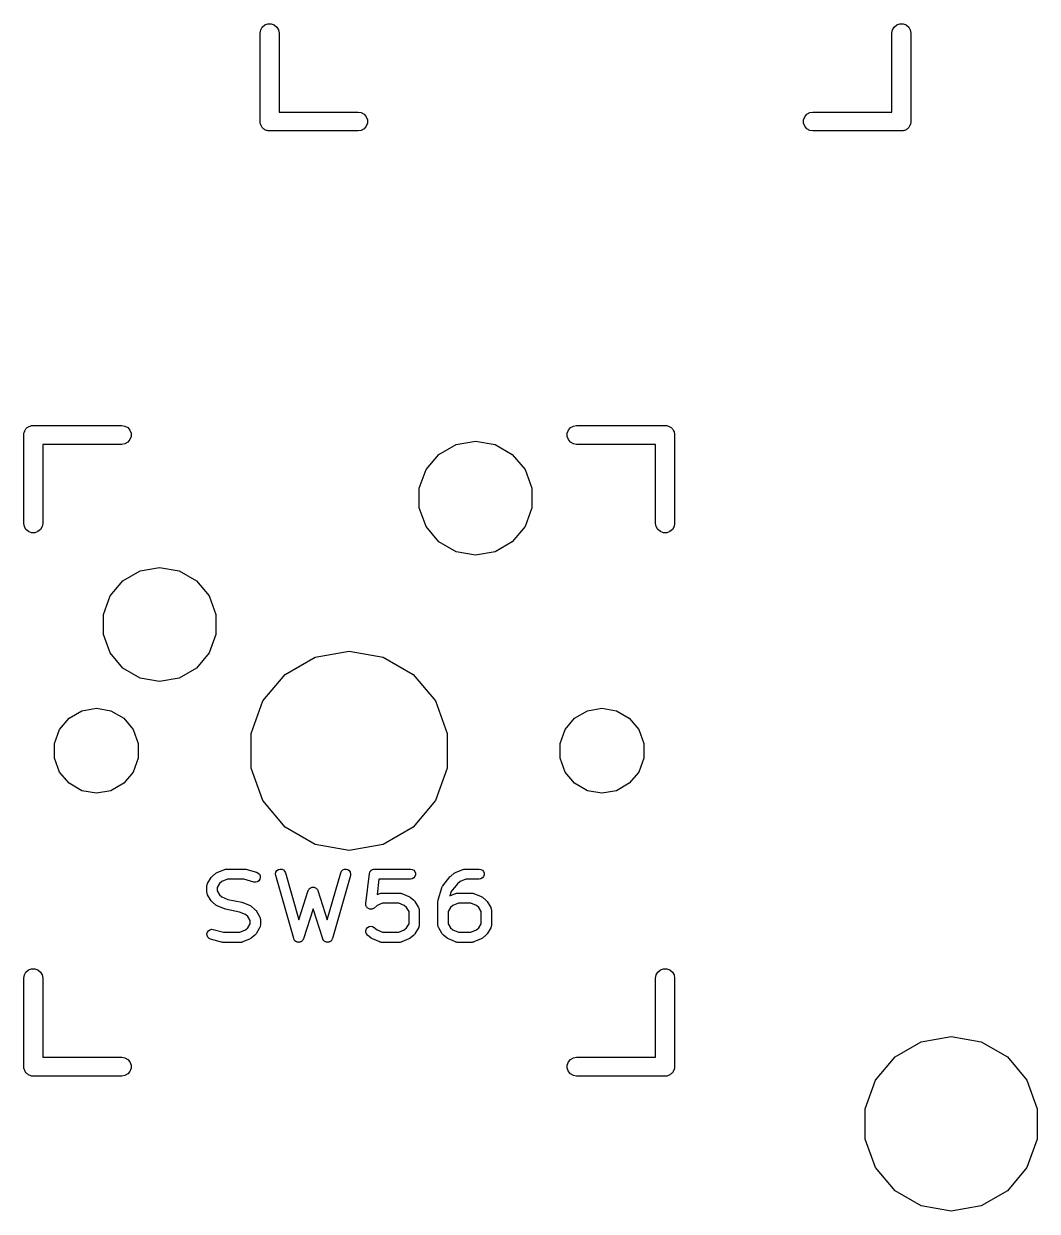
# Model space of a CAD drawing. Extents: x 30 to 168, y -145 to -27.
# Drawn here: x 147.46 to 167.83, y -145.26 to -121.38 of the extents above; entities that cross this region are included whole.
import ezdxf

# ---------------------------------------------------------------- set-up
doc = ezdxf.new("R2010")
doc.units = 0
doc.header["$MEASUREMENT"] = 0
doc.layers.add('BLACK', color=7, linetype='CONTINUOUS')

msp = doc.modelspace()

# ---------------------------------------------------------------- linework, layer by layer
at = {"layer": 'Black'}
for p, q in [((152.209, -121.572), (152.221, -121.507)), ((152.221, -121.507), (152.254, -121.45)), ((152.254, -121.45), (152.305, -121.407)), ((152.305, -121.407), (152.367, -121.384)), ((152.367, -121.384), (152.433, -121.384)), ((152.433, -121.384), (152.495, -121.407)), ((152.495, -121.407), (152.546, -121.45)), ((152.546, -121.45), (152.579, -121.507)), ((152.579, -121.507), (152.59, -121.572)), ((164.909, -121.572), (164.921, -121.507)), ((164.921, -121.507), (164.954, -121.45)), ((164.954, -121.45), (165.005, -121.407)), ((165.005, -121.407), (165.067, -121.384)), ((165.067, -121.384), (165.133, -121.384)), ((165.133, -121.384), (165.195, -121.407)), ((165.195, -121.407), (165.246, -121.45)), ((165.246, -121.45), (165.279, -121.507)), ((165.279, -121.507), (165.29, -121.572)), ((152.209, -123.35), (152.209, -121.572)), ((152.59, -121.572), (152.59, -123.159)), ((164.909, -123.159), (164.909, -121.572)), ((165.29, -121.572), (165.29, -123.35)), ((152.59, -123.159), (154.178, -123.159)), ((154.178, -123.159), (154.243, -123.171)), ((154.243, -123.171), (154.3, -123.204)), ((163.2, -123.204), (163.257, -123.171)), ((163.257, -123.171), (163.322, -123.159)), ((163.322, -123.159), (164.909, -123.159)), ((152.212, -123.366), (152.209, -123.35)), ((152.212, -123.383), (152.212, -123.366)), ((152.218, -123.399), (152.212, -123.383)), ((152.221, -123.415), (152.218, -123.399)), ((152.229, -123.43), (152.221, -123.415)), ((154.3, -123.204), (154.343, -123.255)), ((154.343, -123.255), (154.366, -123.317)), ((154.366, -123.383), (154.343, -123.445)), ((154.366, -123.317), (154.366, -123.383)), ((163.134, -123.317), (163.157, -123.255)), ((163.134, -123.383), (163.134, -123.317)), ((163.157, -123.445), (163.134, -123.383)), ((163.157, -123.255), (163.2, -123.204)), ((165.279, -123.415), (165.271, -123.43)), ((165.282, -123.399), (165.279, -123.415)), ((165.288, -123.383), (165.282, -123.399)), ((165.29, -123.35), (165.288, -123.366)), ((165.288, -123.366), (165.288, -123.383)), ((152.235, -123.445), (152.229, -123.43)), ((152.246, -123.458), (152.235, -123.445)), ((152.254, -123.472), (152.246, -123.458)), ((152.267, -123.483), (152.254, -123.472)), ((152.278, -123.496), (152.267, -123.483)), ((152.292, -123.504), (152.278, -123.496)), ((152.305, -123.515), (152.292, -123.504)), ((152.32, -123.521), (152.305, -123.515)), ((152.335, -123.529), (152.32, -123.521)), ((152.351, -123.532), (152.335, -123.529)), ((152.367, -123.538), (152.351, -123.532)), ((152.384, -123.538), (152.367, -123.538)), ((152.4, -123.54), (152.384, -123.538)), ((154.178, -123.54), (152.4, -123.54)), ((154.243, -123.529), (154.178, -123.54)), ((154.3, -123.496), (154.243, -123.529)), ((154.343, -123.445), (154.3, -123.496)), ((163.2, -123.496), (163.157, -123.445)), ((163.257, -123.529), (163.2, -123.496)), ((163.322, -123.54), (163.257, -123.529)), ((165.1, -123.54), (163.322, -123.54)), ((165.116, -123.538), (165.1, -123.54)), ((165.133, -123.538), (165.116, -123.538)), ((165.149, -123.532), (165.133, -123.538)), ((165.165, -123.529), (165.149, -123.532)), ((165.18, -123.521), (165.165, -123.529)), ((165.195, -123.515), (165.18, -123.521)), ((165.208, -123.504), (165.195, -123.515)), ((165.222, -123.496), (165.208, -123.504)), ((165.233, -123.483), (165.222, -123.496)), ((165.246, -123.472), (165.233, -123.483)), ((165.254, -123.458), (165.246, -123.472)), ((165.265, -123.445), (165.254, -123.458)), ((165.271, -123.43), (165.265, -123.445)), ((147.462, -129.617), (147.468, -129.601)), ((147.462, -129.634), (147.462, -129.617)), ((147.468, -129.601), (147.471, -129.585)), ((147.471, -129.585), (147.479, -129.57)), ((147.479, -129.57), (147.485, -129.555)), ((147.485, -129.555), (147.496, -129.542)), ((147.496, -129.542), (147.504, -129.528)), ((147.504, -129.528), (147.517, -129.517)), ((147.517, -129.517), (147.528, -129.504)), ((147.528, -129.504), (147.542, -129.496)), ((147.542, -129.496), (147.555, -129.485)), ((147.555, -129.485), (147.57, -129.479)), ((147.57, -129.479), (147.585, -129.471)), ((147.585, -129.471), (147.601, -129.468)), ((147.601, -129.468), (147.617, -129.462)), ((147.617, -129.462), (147.634, -129.462)), ((147.634, -129.462), (147.65, -129.459)), ((147.65, -129.459), (149.428, -129.459)), ((149.428, -129.459), (149.493, -129.471)), ((149.493, -129.471), (149.55, -129.504)), ((149.55, -129.504), (149.593, -129.555)), ((149.593, -129.555), (149.616, -129.617)), ((149.616, -129.617), (149.616, -129.683)), ((158.384, -129.617), (158.407, -129.555)), ((158.384, -129.683), (158.384, -129.617)), ((158.407, -129.555), (158.45, -129.504)), ((158.45, -129.504), (158.507, -129.471)), ((158.507, -129.471), (158.572, -129.459)), ((158.572, -129.459), (160.35, -129.459)), ((160.35, -129.459), (160.366, -129.462)), ((160.366, -129.462), (160.383, -129.462)), ((160.383, -129.462), (160.399, -129.468)), ((160.399, -129.468), (160.415, -129.471)), ((160.415, -129.471), (160.43, -129.479)), ((160.43, -129.479), (160.445, -129.485)), ((160.445, -129.485), (160.458, -129.496)), ((160.458, -129.496), (160.472, -129.504)), ((160.472, -129.504), (160.483, -129.517)), ((160.483, -129.517), (160.496, -129.528)), ((160.496, -129.528), (160.504, -129.542)), ((160.504, -129.542), (160.515, -129.555)), ((160.515, -129.555), (160.521, -129.57)), ((160.521, -129.57), (160.529, -129.585)), ((160.529, -129.585), (160.532, -129.601)), ((160.532, -129.601), (160.538, -129.617)), ((160.538, -129.617), (160.538, -129.634)), ((147.459, -129.65), (147.462, -129.634)), ((147.459, -131.428), (147.459, -129.65)), ((149.428, -129.84), (147.84, -129.84)), ((147.84, -129.84), (147.84, -131.428)), ((149.493, -129.829), (149.428, -129.84)), ((149.55, -129.796), (149.493, -129.829)), ((149.593, -129.745), (149.55, -129.796)), ((149.616, -129.683), (149.593, -129.745)), ((155.802, -130.041), (156.148, -129.842)), ((156.148, -129.842), (156.54, -129.773)), ((156.54, -129.773), (156.932, -129.842)), ((156.932, -129.842), (157.278, -130.041)), ((158.407, -129.745), (158.384, -129.683)), ((158.45, -129.796), (158.407, -129.745)), ((158.507, -129.829), (158.45, -129.796)), ((158.572, -129.84), (158.507, -129.829)), ((160.159, -129.84), (158.572, -129.84)), ((160.159, -131.428), (160.159, -129.84)), ((160.538, -129.634), (160.54, -129.65)), ((160.54, -129.65), (160.54, -131.428)), ((155.546, -130.346), (155.802, -130.041)), ((157.278, -130.041), (157.534, -130.346)), ((155.41, -130.721), (155.546, -130.346)), ((157.534, -130.346), (157.67, -130.721)), ((155.41, -131.119), (155.41, -130.721)), ((157.67, -130.721), (157.67, -131.119)), ((155.546, -131.494), (155.41, -131.119)), ((157.67, -131.119), (157.534, -131.494)), ((147.471, -131.493), (147.459, -131.428)), ((147.504, -131.55), (147.471, -131.493)), ((147.829, -131.493), (147.796, -131.55)), ((147.84, -131.428), (147.829, -131.493)), ((155.802, -131.799), (155.546, -131.494)), ((157.534, -131.494), (157.278, -131.799)), ((160.171, -131.493), (160.159, -131.428)), ((160.204, -131.55), (160.171, -131.493)), ((160.529, -131.493), (160.496, -131.55)), ((160.54, -131.428), (160.529, -131.493)), ((147.555, -131.593), (147.504, -131.55)), ((147.617, -131.616), (147.555, -131.593)), ((147.683, -131.616), (147.617, -131.616)), ((147.745, -131.593), (147.683, -131.616)), ((147.796, -131.55), (147.745, -131.593)), ((160.255, -131.593), (160.204, -131.55)), ((160.317, -131.616), (160.255, -131.593)), ((160.383, -131.616), (160.317, -131.616)), ((160.445, -131.593), (160.383, -131.616)), ((160.496, -131.55), (160.445, -131.593)), ((156.148, -131.998), (155.802, -131.799)), ((156.54, -132.067), (156.148, -131.998)), ((156.932, -131.998), (156.54, -132.067)), ((157.278, -131.799), (156.932, -131.998)), ((149.452, -132.581), (149.798, -132.382)), ((149.798, -132.382), (150.19, -132.313)), ((150.19, -132.313), (150.582, -132.382)), ((150.582, -132.382), (150.928, -132.581)), ((149.196, -132.886), (149.452, -132.581)), ((150.928, -132.581), (151.184, -132.886)), ((149.06, -133.261), (149.196, -132.886)), ((151.184, -132.886), (151.32, -133.261)), ((149.06, -133.659), (149.06, -133.261)), ((151.32, -133.261), (151.32, -133.659)), ((149.196, -134.034), (149.06, -133.659)), ((151.32, -133.659), (151.184, -134.034)), ((149.452, -134.339), (149.196, -134.034)), ((151.184, -134.034), (150.928, -134.339)), ((152.713, -134.467), (153.315, -134.119)), ((153.315, -134.119), (154, -133.998)), ((154, -133.998), (154.685, -134.119)), ((154.685, -134.119), (155.287, -134.467)), ((149.798, -134.538), (149.452, -134.339)), ((150.928, -134.339), (150.582, -134.538)), ((150.19, -134.607), (149.798, -134.538)), ((150.582, -134.538), (150.19, -134.607)), ((152.267, -134.999), (152.713, -134.467)), ((155.287, -134.467), (155.733, -134.999)), ((152.029, -135.652), (152.267, -134.999)), ((155.733, -134.999), (155.971, -135.652)), ((148.18, -135.573), (148.371, -135.346)), ((148.371, -135.346), (148.628, -135.197)), ((148.628, -135.197), (148.92, -135.146)), ((148.92, -135.146), (149.212, -135.197)), ((149.212, -135.197), (149.469, -135.346)), ((149.469, -135.346), (149.66, -135.573)), ((158.34, -135.573), (158.531, -135.346)), ((158.531, -135.346), (158.788, -135.197)), ((158.788, -135.197), (159.08, -135.146)), ((159.08, -135.146), (159.372, -135.197)), ((159.372, -135.197), (159.629, -135.346)), ((159.629, -135.346), (159.82, -135.573)), ((148.079, -135.852), (148.18, -135.573)), ((149.66, -135.573), (149.761, -135.852)), ((158.239, -135.852), (158.34, -135.573)), ((159.82, -135.573), (159.921, -135.852)), ((152.029, -136.348), (152.029, -135.652)), ((155.971, -135.652), (155.971, -136.348)), ((148.079, -136.148), (148.079, -135.852)), ((149.761, -135.852), (149.761, -136.148)), ((158.239, -136.148), (158.239, -135.852)), ((159.921, -135.852), (159.921, -136.148)), ((148.18, -136.427), (148.079, -136.148)), ((149.761, -136.148), (149.66, -136.427)), ((158.34, -136.427), (158.239, -136.148)), ((159.921, -136.148), (159.82, -136.427)), ((148.371, -136.654), (148.18, -136.427)), ((149.66, -136.427), (149.469, -136.654)), ((152.267, -137.001), (152.029, -136.348)), ((155.971, -136.348), (155.733, -137.001)), ((158.531, -136.654), (158.34, -136.427)), ((159.82, -136.427), (159.629, -136.654)), ((148.628, -136.803), (148.371, -136.654)), ((149.469, -136.654), (149.212, -136.803)), ((158.788, -136.803), (158.531, -136.654)), ((159.629, -136.654), (159.372, -136.803)), ((148.92, -136.854), (148.628, -136.803)), ((149.212, -136.803), (148.92, -136.854)), ((152.713, -137.533), (152.267, -137.001)), ((155.733, -137.001), (155.287, -137.533)), ((159.08, -136.854), (158.788, -136.803)), ((159.372, -136.803), (159.08, -136.854)), ((153.315, -137.881), (152.713, -137.533)), ((155.287, -137.533), (154.685, -137.881)), ((154, -138.002), (153.315, -137.881)), ((154.685, -137.881), (154, -138.002)), ((151.25, -138.522), (151.322, -138.462)), ((151.322, -138.462), (151.336, -138.454)), ((151.336, -138.454), (151.348, -138.446)), ((151.348, -138.446), (151.493, -138.386)), ((151.493, -138.386), (151.496, -138.385)), ((151.496, -138.385), (151.498, -138.384)), ((151.498, -138.384), (151.513, -138.381)), ((151.513, -138.381), (151.528, -138.378)), ((151.528, -138.378), (151.53, -138.378)), ((151.53, -138.378), (151.533, -138.378)), ((151.533, -138.378), (151.895, -138.378)), ((151.895, -138.378), (151.909, -138.38)), ((151.909, -138.38), (151.923, -138.382)), ((151.923, -138.382), (152.14, -138.442)), ((152.14, -138.442), (152.172, -138.457)), ((152.172, -138.457), (152.197, -138.482)), ((152.52, -138.472), (152.528, -138.438)), ((152.528, -138.438), (152.548, -138.409)), ((152.548, -138.409), (152.577, -138.388)), ((152.577, -138.388), (152.611, -138.378)), ((152.611, -138.378), (152.646, -138.381)), ((152.646, -138.381), (152.678, -138.395)), ((152.678, -138.395), (152.703, -138.42)), ((152.703, -138.42), (152.719, -138.452)), ((152.719, -138.452), (152.99, -139.399)), ((153.559, -139.399), (153.83, -138.452)), ((153.83, -138.452), (153.845, -138.42)), ((153.845, -138.42), (153.871, -138.395)), ((153.871, -138.395), (153.903, -138.381)), ((153.903, -138.381), (153.938, -138.378)), ((153.938, -138.378), (153.972, -138.388)), ((153.972, -138.388), (154, -138.409)), ((154, -138.409), (154.02, -138.438)), ((154.02, -138.438), (154.029, -138.472)), ((154.408, -138.462), (154.413, -138.448)), ((154.408, -138.465), (154.408, -138.462)), ((154.413, -138.448), (154.417, -138.434)), ((154.417, -138.434), (154.419, -138.431)), ((154.419, -138.431), (154.42, -138.429)), ((154.42, -138.429), (154.43, -138.417)), ((154.43, -138.417), (154.439, -138.405)), ((154.439, -138.405), (154.441, -138.404)), ((154.441, -138.404), (154.443, -138.402)), ((154.443, -138.402), (154.456, -138.394)), ((154.456, -138.394), (154.468, -138.386)), ((154.468, -138.386), (154.471, -138.385)), ((154.471, -138.385), (154.473, -138.384)), ((154.473, -138.384), (154.488, -138.381)), ((154.488, -138.381), (154.502, -138.378)), ((154.502, -138.378), (154.505, -138.378)), ((154.505, -138.378), (154.508, -138.378)), ((154.508, -138.378), (155.234, -138.378)), ((155.234, -138.378), (155.268, -138.384)), ((155.268, -138.384), (155.299, -138.402)), ((155.299, -138.402), (155.322, -138.429)), ((155.322, -138.429), (155.334, -138.462)), ((155.334, -138.462), (155.334, -138.497)), ((156.04, -138.522), (156.112, -138.462)), ((156.112, -138.462), (156.125, -138.454)), ((156.125, -138.454), (156.138, -138.446)), ((156.138, -138.446), (156.283, -138.386)), ((156.283, -138.386), (156.286, -138.385)), ((156.286, -138.385), (156.288, -138.384)), ((156.288, -138.384), (156.303, -138.381)), ((156.303, -138.381), (156.318, -138.378)), ((156.318, -138.378), (156.32, -138.378)), ((156.32, -138.378), (156.322, -138.378)), ((156.322, -138.378), (156.613, -138.378)), ((156.613, -138.378), (156.647, -138.384)), ((156.647, -138.384), (156.678, -138.402)), ((156.678, -138.402), (156.701, -138.429)), ((156.701, -138.429), (156.713, -138.462)), ((156.713, -138.462), (156.713, -138.497)), ((151.142, -138.712), (151.143, -138.702)), ((151.143, -138.702), (151.145, -138.695)), ((151.145, -138.695), (151.147, -138.687)), ((151.147, -138.687), (151.152, -138.678)), ((151.152, -138.678), (151.155, -138.669)), ((151.155, -138.669), (151.228, -138.548)), ((151.228, -138.548), (151.239, -138.535)), ((151.239, -138.535), (151.25, -138.522)), ((151.393, -138.668), (151.344, -138.75)), ((151.441, -138.628), (151.393, -138.668)), ((151.553, -138.581), (151.441, -138.628)), ((151.882, -138.581), (151.553, -138.581)), ((152.086, -138.638), (151.882, -138.581)), ((152.121, -138.641), (152.086, -138.638)), ((152.155, -138.632), (152.121, -138.641)), ((152.184, -138.612), (152.155, -138.632)), ((152.205, -138.584), (152.184, -138.612)), ((152.197, -138.482), (152.212, -138.515)), ((152.214, -138.55), (152.205, -138.584)), ((152.212, -138.515), (152.214, -138.55)), ((152.523, -138.507), (152.52, -138.472)), ((152.886, -139.777), (152.523, -138.507)), ((154.025, -138.507), (153.662, -139.777)), ((154.029, -138.472), (154.025, -138.507)), ((154.335, -139.072), (154.407, -138.467)), ((154.407, -138.467), (154.408, -138.465)), ((154.598, -138.581), (154.561, -138.892)), ((155.234, -138.581), (154.598, -138.581)), ((155.268, -138.575), (155.234, -138.581)), ((155.299, -138.557), (155.268, -138.575)), ((155.322, -138.53), (155.299, -138.557)), ((155.334, -138.497), (155.322, -138.53)), ((155.88, -138.718), (156.025, -138.537)), ((156.025, -138.537), (156.033, -138.53)), ((156.033, -138.53), (156.04, -138.522)), ((156.177, -138.672), (156.051, -138.83)), ((156.23, -138.628), (156.177, -138.672)), ((156.343, -138.581), (156.23, -138.628)), ((156.613, -138.581), (156.343, -138.581)), ((156.647, -138.575), (156.613, -138.581)), ((156.678, -138.557), (156.647, -138.575)), ((156.701, -138.53), (156.678, -138.557)), ((156.713, -138.497), (156.701, -138.53)), ((151.141, -138.721), (151.142, -138.712)), ((151.141, -138.842), (151.141, -138.721)), ((151.142, -138.852), (151.141, -138.842)), ((151.143, -138.862), (151.142, -138.852)), ((151.145, -138.869), (151.143, -138.862)), ((151.147, -138.877), (151.145, -138.869)), ((151.152, -138.886), (151.147, -138.877)), ((151.155, -138.895), (151.152, -138.886)), ((151.228, -139.016), (151.155, -138.895)), ((151.344, -138.75), (151.344, -138.814)), ((151.344, -138.814), (151.393, -138.896)), ((151.393, -138.896), (151.441, -138.936)), ((151.441, -138.936), (151.563, -138.987)), ((152.99, -139.399), (153.178, -138.811)), ((153.178, -138.811), (153.179, -138.808)), ((153.179, -138.808), (153.18, -138.804)), ((153.18, -138.804), (153.188, -138.792)), ((153.188, -138.792), (153.194, -138.78)), ((153.194, -138.78), (153.197, -138.777)), ((153.197, -138.777), (153.199, -138.774)), ((153.199, -138.774), (153.21, -138.766)), ((153.21, -138.766), (153.22, -138.756)), ((153.22, -138.756), (153.224, -138.755)), ((153.224, -138.755), (153.227, -138.752)), ((153.227, -138.752), (153.24, -138.748)), ((153.24, -138.748), (153.253, -138.743)), ((153.253, -138.743), (153.257, -138.743)), ((153.257, -138.743), (153.261, -138.742)), ((153.261, -138.742), (153.274, -138.742)), ((153.274, -138.742), (153.288, -138.742)), ((153.288, -138.742), (153.292, -138.743)), ((153.292, -138.743), (153.296, -138.743)), ((153.296, -138.743), (153.309, -138.748)), ((153.309, -138.748), (153.322, -138.752)), ((153.322, -138.752), (153.325, -138.755)), ((153.325, -138.755), (153.329, -138.756)), ((153.329, -138.756), (153.339, -138.766)), ((153.339, -138.766), (153.349, -138.774)), ((153.349, -138.774), (153.352, -138.777)), ((153.352, -138.777), (153.355, -138.78)), ((153.355, -138.78), (153.361, -138.792)), ((153.361, -138.792), (153.368, -138.804)), ((153.368, -138.804), (153.369, -138.808)), ((153.369, -138.808), (153.371, -138.811)), ((153.371, -138.811), (153.559, -139.399)), ((154.561, -138.892), (154.614, -138.87)), ((154.614, -138.87), (154.616, -138.869)), ((154.616, -138.869), (154.618, -138.868)), ((154.618, -138.868), (154.634, -138.865)), ((154.634, -138.865), (154.648, -138.862)), ((154.648, -138.862), (154.651, -138.862)), ((154.651, -138.862), (154.653, -138.862)), ((154.653, -138.862), (155.016, -138.862)), ((155.016, -138.862), (155.018, -138.862)), ((155.018, -138.862), (155.021, -138.862)), ((155.021, -138.862), (155.036, -138.865)), ((155.036, -138.865), (155.051, -138.868)), ((155.051, -138.868), (155.053, -138.869)), ((155.053, -138.869), (155.055, -138.87)), ((155.055, -138.87), (155.2, -138.93)), ((155.2, -138.93), (155.213, -138.938)), ((155.213, -138.938), (155.226, -138.946)), ((155.79, -138.995), (155.862, -138.753)), ((155.862, -138.753), (155.863, -138.751)), ((155.863, -138.749), (155.871, -138.735)), ((155.863, -138.751), (155.863, -138.749)), ((155.871, -138.735), (155.878, -138.721)), ((155.878, -138.721), (155.879, -138.72)), ((155.879, -138.72), (155.88, -138.718)), ((156.051, -138.83), (156.025, -138.917)), ((156.025, -138.917), (156.138, -138.87)), ((156.138, -138.87), (156.14, -138.869)), ((156.14, -138.869), (156.142, -138.868)), ((156.142, -138.868), (156.158, -138.865)), ((156.158, -138.865), (156.172, -138.862)), ((156.172, -138.862), (156.175, -138.862)), ((156.175, -138.862), (156.177, -138.862)), ((156.177, -138.862), (156.467, -138.862)), ((156.467, -138.862), (156.47, -138.862)), ((156.47, -138.862), (156.472, -138.862)), ((156.472, -138.862), (156.487, -138.865)), ((156.487, -138.865), (156.502, -138.868)), ((156.502, -138.868), (156.504, -138.869)), ((156.504, -138.869), (156.507, -138.87)), ((156.507, -138.87), (156.652, -138.93)), ((156.652, -138.93), (156.664, -138.938)), ((156.664, -138.938), (156.678, -138.946)), ((151.239, -139.028), (151.228, -139.016)), ((151.25, -139.041), (151.239, -139.028)), ((151.322, -139.102), (151.25, -139.041)), ((151.336, -139.109), (151.322, -139.102)), ((151.348, -139.118), (151.336, -139.109)), ((151.493, -139.178), (151.348, -139.118)), ((151.503, -139.18), (151.493, -139.178)), ((151.563, -138.987), (151.844, -139.045)), ((151.844, -139.045), (151.853, -139.049)), ((151.853, -139.049), (151.862, -139.051)), ((151.862, -139.051), (152.007, -139.111)), ((152.007, -139.111), (152.02, -139.12)), ((152.02, -139.12), (152.033, -139.127)), ((152.033, -139.127), (152.106, -139.188)), ((153.274, -139.176), (153.081, -139.78)), ((153.468, -139.78), (153.274, -139.176)), ((154.335, -139.087), (154.335, -139.072)), ((154.335, -139.102), (154.335, -139.087)), ((154.336, -139.104), (154.335, -139.102)), ((154.336, -139.107), (154.336, -139.104)), ((154.342, -139.121), (154.336, -139.107)), ((154.347, -139.135), (154.342, -139.121)), ((154.349, -139.137), (154.347, -139.135)), ((154.35, -139.14), (154.349, -139.137)), ((154.36, -139.151), (154.35, -139.14)), ((154.37, -139.162), (154.36, -139.151)), ((154.372, -139.163), (154.37, -139.162)), ((154.375, -139.166), (154.372, -139.163)), ((154.388, -139.172), (154.375, -139.166)), ((154.4, -139.18), (154.388, -139.172)), ((154.472, -139.178), (154.47, -139.18)), ((154.475, -139.178), (154.472, -139.178)), ((154.488, -139.17), (154.475, -139.178)), ((154.5, -139.162), (154.488, -139.17)), ((154.561, -139.112), (154.5, -139.162)), ((154.673, -139.065), (154.561, -139.112)), ((154.996, -139.065), (154.673, -139.065)), ((155.108, -139.112), (154.996, -139.065)), ((155.155, -139.151), (155.108, -139.112)), ((155.205, -139.233), (155.155, -139.151)), ((155.226, -138.946), (155.299, -139.006)), ((155.299, -139.006), (155.31, -139.019)), ((155.31, -139.019), (155.321, -139.032)), ((155.321, -139.032), (155.393, -139.153)), ((155.393, -139.153), (155.397, -139.162)), ((155.397, -139.162), (155.402, -139.17)), ((155.402, -139.17), (155.403, -139.178)), ((155.403, -139.178), (155.406, -139.186)), ((155.785, -139.024), (155.788, -139.009)), ((155.785, -139.508), (155.785, -139.024)), ((155.788, -139.009), (155.79, -138.995)), ((156.038, -139.151), (155.988, -139.233)), ((156.085, -139.112), (156.038, -139.151)), ((156.197, -139.065), (156.085, -139.112)), ((156.447, -139.065), (156.197, -139.065)), ((156.559, -139.112), (156.447, -139.065)), ((156.607, -139.151), (156.559, -139.112)), ((156.656, -139.233), (156.607, -139.151)), ((156.678, -138.946), (156.75, -139.006)), ((156.75, -139.006), (156.761, -139.019)), ((156.761, -139.019), (156.772, -139.032)), ((156.772, -139.032), (156.845, -139.153)), ((156.845, -139.153), (156.848, -139.162)), ((156.848, -139.162), (156.853, -139.17)), ((156.853, -139.17), (156.855, -139.178)), ((156.855, -139.178), (156.857, -139.186)), ((151.512, -139.184), (151.503, -139.18)), ((151.793, -139.242), (151.512, -139.184)), ((151.915, -139.293), (151.793, -139.242)), ((151.962, -139.333), (151.915, -139.293)), ((152.012, -139.415), (151.962, -139.333)), ((152.012, -139.479), (152.012, -139.415)), ((152.106, -139.188), (152.117, -139.201)), ((152.117, -139.201), (152.128, -139.213)), ((152.128, -139.213), (152.2, -139.334)), ((152.2, -139.334), (152.204, -139.343)), ((152.204, -139.343), (152.209, -139.352)), ((152.209, -139.352), (152.21, -139.36)), ((152.21, -139.36), (152.213, -139.367)), ((152.213, -139.367), (152.213, -139.377)), ((152.213, -139.377), (152.215, -139.387)), ((152.215, -139.387), (152.215, -139.508)), ((154.403, -139.18), (154.4, -139.18)), ((154.406, -139.182), (154.403, -139.18)), ((154.421, -139.183), (154.406, -139.182)), ((154.435, -139.186), (154.421, -139.183)), ((154.438, -139.185), (154.435, -139.186)), ((154.441, -139.186), (154.438, -139.185)), ((154.455, -139.182), (154.441, -139.186)), ((154.47, -139.18), (154.455, -139.182)), ((155.205, -139.479), (155.205, -139.233)), ((155.406, -139.186), (155.406, -139.196)), ((155.406, -139.196), (155.408, -139.205)), ((155.408, -139.205), (155.408, -139.508)), ((155.988, -139.233), (155.988, -139.479)), ((156.656, -139.479), (156.656, -139.233)), ((156.857, -139.186), (156.858, -139.196)), ((156.858, -139.196), (156.859, -139.205)), ((156.859, -139.205), (156.859, -139.508)), ((151.141, -139.679), (151.151, -139.645)), ((151.151, -139.645), (151.171, -139.617)), ((151.171, -139.617), (151.2, -139.597)), ((151.2, -139.597), (151.234, -139.588)), ((151.234, -139.588), (151.269, -139.591)), ((151.269, -139.591), (151.474, -139.648)), ((151.474, -139.648), (151.803, -139.648)), ((151.803, -139.648), (151.915, -139.601)), ((151.915, -139.601), (151.962, -139.562)), ((151.962, -139.562), (152.012, -139.479)), ((152.2, -139.56), (152.128, -139.681)), ((152.204, -139.551), (152.2, -139.56)), ((152.209, -139.542), (152.204, -139.551)), ((152.21, -139.534), (152.209, -139.542)), ((152.213, -139.527), (152.21, -139.534)), ((152.215, -139.508), (152.213, -139.517)), ((152.213, -139.517), (152.213, -139.527)), ((154.335, -139.611), (154.347, -139.578)), ((154.335, -139.647), (154.335, -139.611)), ((154.348, -139.68), (154.335, -139.647)), ((154.347, -139.578), (154.37, -139.551)), ((154.37, -139.551), (154.4, -139.533)), ((154.4, -139.533), (154.435, -139.527)), ((154.435, -139.527), (154.47, -139.533)), ((154.47, -139.533), (154.5, -139.551)), ((154.5, -139.551), (154.561, -139.601)), ((154.561, -139.601), (154.673, -139.648)), ((154.673, -139.648), (154.996, -139.648)), ((154.996, -139.648), (155.108, -139.601)), ((155.108, -139.601), (155.155, -139.562)), ((155.155, -139.562), (155.205, -139.479)), ((155.393, -139.56), (155.321, -139.681)), ((155.397, -139.551), (155.393, -139.56)), ((155.402, -139.542), (155.397, -139.551)), ((155.403, -139.534), (155.402, -139.542)), ((155.406, -139.527), (155.403, -139.534)), ((155.408, -139.508), (155.406, -139.517)), ((155.406, -139.517), (155.406, -139.527)), ((155.787, -139.517), (155.785, -139.508)), ((155.787, -139.527), (155.787, -139.517)), ((155.79, -139.534), (155.787, -139.527)), ((155.791, -139.542), (155.79, -139.534)), ((155.796, -139.551), (155.791, -139.542)), ((155.8, -139.56), (155.796, -139.551)), ((155.872, -139.681), (155.8, -139.56)), ((155.988, -139.479), (156.038, -139.562)), ((156.038, -139.562), (156.085, -139.601)), ((156.085, -139.601), (156.197, -139.648)), ((156.197, -139.648), (156.447, -139.648)), ((156.447, -139.648), (156.559, -139.601)), ((156.559, -139.601), (156.607, -139.562)), ((156.607, -139.562), (156.656, -139.479)), ((156.845, -139.56), (156.772, -139.681)), ((156.848, -139.551), (156.845, -139.56)), ((156.853, -139.542), (156.848, -139.551)), ((156.855, -139.534), (156.853, -139.542)), ((156.857, -139.527), (156.855, -139.534)), ((156.858, -139.517), (156.857, -139.527)), ((156.859, -139.508), (156.858, -139.517)), ((151.144, -139.714), (151.141, -139.679)), ((151.159, -139.747), (151.144, -139.714)), ((151.183, -139.772), (151.159, -139.747)), ((151.215, -139.787), (151.183, -139.772)), ((151.433, -139.847), (151.215, -139.787)), ((151.446, -139.849), (151.433, -139.847)), ((151.46, -139.851), (151.446, -139.849)), ((151.823, -139.851), (151.46, -139.851)), ((151.825, -139.851), (151.823, -139.851)), ((151.828, -139.851), (151.825, -139.851)), ((151.842, -139.848), (151.828, -139.851)), ((151.858, -139.845), (151.842, -139.848)), ((151.86, -139.844), (151.858, -139.845)), ((151.862, -139.843), (151.86, -139.844)), ((152.007, -139.783), (151.862, -139.843)), ((152.02, -139.775), (152.007, -139.783)), ((152.033, -139.767), (152.02, -139.775)), ((152.106, -139.707), (152.033, -139.767)), ((152.117, -139.694), (152.106, -139.707)), ((152.128, -139.681), (152.117, -139.694)), ((152.889, -139.783), (152.886, -139.777)), ((152.89, -139.788), (152.889, -139.783)), ((152.896, -139.798), (152.89, -139.788)), ((152.902, -139.809), (152.896, -139.798)), ((152.906, -139.813), (152.902, -139.809)), ((152.909, -139.818), (152.906, -139.813)), ((152.918, -139.825), (152.909, -139.818)), ((152.927, -139.834), (152.918, -139.825)), ((152.932, -139.836), (152.927, -139.834)), ((152.937, -139.839), (152.932, -139.836)), ((152.948, -139.843), (152.937, -139.839)), ((152.959, -139.848), (152.948, -139.843)), ((152.965, -139.848), (152.959, -139.848)), ((152.97, -139.85), (152.965, -139.848)), ((152.982, -139.85), (152.97, -139.85)), ((152.995, -139.851), (152.982, -139.85)), ((153, -139.849), (152.995, -139.851)), ((153.006, -139.849), (153, -139.849)), ((153.017, -139.844), (153.006, -139.849)), ((153.028, -139.841), (153.017, -139.844)), ((153.033, -139.838), (153.028, -139.841)), ((153.038, -139.835), (153.033, -139.838)), ((153.047, -139.827), (153.038, -139.835)), ((153.057, -139.82), (153.047, -139.827)), ((153.06, -139.816), (153.057, -139.82)), ((153.064, -139.812), (153.06, -139.816)), ((153.07, -139.801), (153.064, -139.812)), ((153.077, -139.791), (153.07, -139.801)), ((153.078, -139.785), (153.077, -139.791)), ((153.081, -139.78), (153.078, -139.785)), ((153.47, -139.785), (153.468, -139.78)), ((153.472, -139.791), (153.47, -139.785)), ((153.479, -139.801), (153.472, -139.791)), ((153.484, -139.812), (153.479, -139.801)), ((153.488, -139.816), (153.484, -139.812)), ((153.492, -139.82), (153.488, -139.816)), ((153.501, -139.827), (153.492, -139.82)), ((153.51, -139.835), (153.501, -139.827)), ((153.516, -139.838), (153.51, -139.835)), ((153.52, -139.841), (153.516, -139.838)), ((153.532, -139.844), (153.52, -139.841)), ((153.543, -139.849), (153.532, -139.844)), ((153.549, -139.849), (153.543, -139.849)), ((153.554, -139.851), (153.549, -139.849)), ((153.566, -139.85), (153.554, -139.851)), ((153.578, -139.85), (153.566, -139.85)), ((153.584, -139.848), (153.578, -139.85)), ((153.589, -139.848), (153.584, -139.848)), ((153.6, -139.843), (153.589, -139.848)), ((153.612, -139.839), (153.6, -139.843)), ((153.616, -139.836), (153.612, -139.839)), ((153.621, -139.834), (153.616, -139.836)), ((153.63, -139.825), (153.621, -139.834)), ((153.64, -139.818), (153.63, -139.825)), ((153.643, -139.813), (153.64, -139.818)), ((153.647, -139.809), (153.643, -139.813)), ((153.652, -139.798), (153.647, -139.809)), ((153.659, -139.788), (153.652, -139.798)), ((153.66, -139.783), (153.659, -139.788)), ((153.662, -139.777), (153.66, -139.783)), ((154.37, -139.707), (154.348, -139.68)), ((154.443, -139.767), (154.37, -139.707)), ((154.456, -139.775), (154.443, -139.767)), ((154.469, -139.783), (154.456, -139.775)), ((154.614, -139.843), (154.469, -139.783)), ((154.616, -139.844), (154.614, -139.843)), ((154.618, -139.845), (154.616, -139.844)), ((154.634, -139.848), (154.618, -139.845)), ((154.648, -139.851), (154.634, -139.848)), ((154.651, -139.851), (154.648, -139.851)), ((154.653, -139.851), (154.651, -139.851)), ((155.016, -139.851), (154.653, -139.851)), ((155.018, -139.851), (155.016, -139.851)), ((155.021, -139.851), (155.018, -139.851)), ((155.036, -139.848), (155.021, -139.851)), ((155.051, -139.845), (155.036, -139.848)), ((155.053, -139.844), (155.051, -139.845)), ((155.055, -139.843), (155.053, -139.844)), ((155.2, -139.783), (155.055, -139.843)), ((155.213, -139.775), (155.2, -139.783)), ((155.226, -139.767), (155.213, -139.775)), ((155.299, -139.707), (155.226, -139.767)), ((155.31, -139.694), (155.299, -139.707)), ((155.321, -139.681), (155.31, -139.694)), ((155.883, -139.694), (155.872, -139.681)), ((155.894, -139.707), (155.883, -139.694)), ((155.967, -139.767), (155.894, -139.707)), ((155.98, -139.775), (155.967, -139.767)), ((155.993, -139.783), (155.98, -139.775)), ((156.138, -139.843), (155.993, -139.783)), ((156.14, -139.844), (156.138, -139.843)), ((156.142, -139.845), (156.14, -139.844)), ((156.158, -139.848), (156.142, -139.845)), ((156.172, -139.851), (156.158, -139.848)), ((156.175, -139.851), (156.172, -139.851)), ((156.177, -139.851), (156.175, -139.851)), ((156.467, -139.851), (156.177, -139.851)), ((156.47, -139.851), (156.467, -139.851)), ((156.472, -139.851), (156.47, -139.851)), ((156.487, -139.848), (156.472, -139.851)), ((156.502, -139.845), (156.487, -139.848)), ((156.504, -139.844), (156.502, -139.845)), ((156.507, -139.843), (156.504, -139.844)), ((156.652, -139.783), (156.507, -139.843)), ((156.664, -139.775), (156.652, -139.783)), ((156.678, -139.767), (156.664, -139.775)), ((156.75, -139.707), (156.678, -139.767)), ((156.761, -139.694), (156.75, -139.707)), ((156.772, -139.681), (156.761, -139.694)), ((147.459, -140.572), (147.471, -140.507)), ((147.459, -142.35), (147.459, -140.572)), ((147.471, -140.507), (147.504, -140.45)), ((147.504, -140.45), (147.555, -140.407)), ((147.555, -140.407), (147.617, -140.384)), ((147.617, -140.384), (147.683, -140.384)), ((147.683, -140.384), (147.745, -140.407)), ((147.745, -140.407), (147.796, -140.45)), ((147.796, -140.45), (147.829, -140.507)), ((147.829, -140.507), (147.84, -140.572)), ((147.84, -140.572), (147.84, -142.159)), ((160.159, -140.572), (160.171, -140.507)), ((160.159, -142.159), (160.159, -140.572)), ((160.171, -140.507), (160.204, -140.45)), ((160.204, -140.45), (160.255, -140.407)), ((160.255, -140.407), (160.317, -140.384)), ((160.317, -140.384), (160.383, -140.384)), ((160.383, -140.384), (160.445, -140.407)), ((160.445, -140.407), (160.496, -140.45)), ((160.496, -140.45), (160.529, -140.507)), ((160.529, -140.507), (160.54, -140.572)), ((160.54, -140.572), (160.54, -142.35)), ((165.499, -141.849), (166.1, -141.743)), ((166.1, -141.743), (166.701, -141.849)), ((164.971, -142.154), (165.499, -141.849)), ((166.701, -141.849), (167.229, -142.154)), ((147.84, -142.159), (149.428, -142.159)), ((149.428, -142.159), (149.493, -142.171)), ((149.493, -142.171), (149.55, -142.204)), ((149.55, -142.204), (149.593, -142.255)), ((149.593, -142.255), (149.616, -142.317)), ((158.384, -142.317), (158.407, -142.255)), ((158.407, -142.255), (158.45, -142.204)), ((158.45, -142.204), (158.507, -142.171)), ((158.507, -142.171), (158.572, -142.159)), ((158.572, -142.159), (160.159, -142.159)), ((164.579, -142.622), (164.971, -142.154)), ((167.229, -142.154), (167.621, -142.622)), ((147.462, -142.366), (147.459, -142.35)), ((147.462, -142.383), (147.462, -142.366)), ((147.468, -142.399), (147.462, -142.383)), ((147.471, -142.415), (147.468, -142.399)), ((147.479, -142.43), (147.471, -142.415)), ((147.485, -142.445), (147.479, -142.43)), ((147.496, -142.458), (147.485, -142.445)), ((147.504, -142.472), (147.496, -142.458)), ((147.517, -142.483), (147.504, -142.472)), ((147.528, -142.496), (147.517, -142.483)), ((147.542, -142.504), (147.528, -142.496)), ((147.555, -142.515), (147.542, -142.504)), ((147.57, -142.521), (147.555, -142.515)), ((147.585, -142.529), (147.57, -142.521)), ((149.55, -142.496), (149.493, -142.529)), ((149.593, -142.445), (149.55, -142.496)), ((149.616, -142.383), (149.593, -142.445)), ((149.616, -142.317), (149.616, -142.383)), ((158.384, -142.383), (158.384, -142.317)), ((158.407, -142.445), (158.384, -142.383)), ((158.45, -142.496), (158.407, -142.445)), ((158.507, -142.529), (158.45, -142.496)), ((160.43, -142.521), (160.415, -142.529)), ((160.445, -142.515), (160.43, -142.521)), ((160.458, -142.504), (160.445, -142.515)), ((160.472, -142.496), (160.458, -142.504)), ((160.483, -142.483), (160.472, -142.496)), ((160.496, -142.472), (160.483, -142.483)), ((160.504, -142.458), (160.496, -142.472)), ((160.515, -142.445), (160.504, -142.458)), ((160.521, -142.43), (160.515, -142.445)), ((160.529, -142.415), (160.521, -142.43)), ((160.532, -142.399), (160.529, -142.415)), ((160.538, -142.383), (160.532, -142.399)), ((160.54, -142.35), (160.538, -142.366)), ((160.538, -142.366), (160.538, -142.383)), ((147.601, -142.532), (147.585, -142.529)), ((147.617, -142.538), (147.601, -142.532)), ((147.634, -142.538), (147.617, -142.538)), ((147.65, -142.54), (147.634, -142.538)), ((149.428, -142.54), (147.65, -142.54)), ((149.493, -142.529), (149.428, -142.54)), ((158.572, -142.54), (158.507, -142.529)), ((160.35, -142.54), (158.572, -142.54)), ((160.366, -142.538), (160.35, -142.54)), ((160.383, -142.538), (160.366, -142.538)), ((160.399, -142.532), (160.383, -142.538)), ((160.415, -142.529), (160.399, -142.532)), ((164.37, -143.195), (164.579, -142.622)), ((167.621, -142.622), (167.83, -143.195)), ((164.37, -143.805), (164.37, -143.195)), ((167.83, -143.195), (167.83, -143.805)), ((164.579, -144.378), (164.37, -143.805)), ((167.83, -143.805), (167.621, -144.378)), ((164.971, -144.846), (164.579, -144.378)), ((167.621, -144.378), (167.229, -144.846)), ((165.499, -145.151), (164.971, -144.846)), ((167.229, -144.846), (166.701, -145.151)), ((166.1, -145.257), (165.499, -145.151)), ((166.701, -145.151), (166.1, -145.257))]:
    msp.add_line(p, q, dxfattribs=at)

doc.saveas('drawing.dxf')
